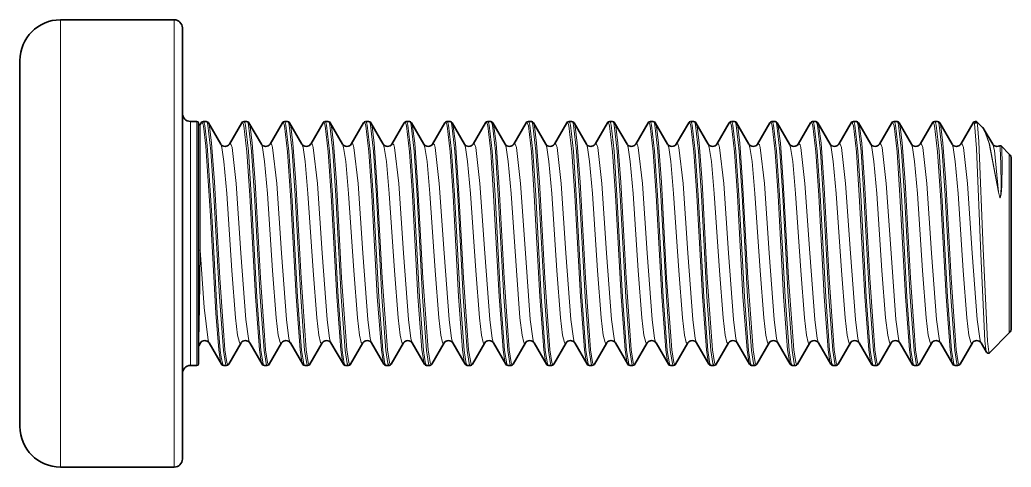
# Model space of a CAD drawing. Extents: x 155 to 1176, y 87 to 946.
# Drawn here: x 909.05 to 921.25, y 370.95 to 376.45 of the extents above; entities that cross this region are included whole.
import ezdxf

# ---------------------------------------------------------------- set-up
doc = ezdxf.new("R2010")
doc.units = 0

msp = doc.modelspace()

# ---------------------------------------------------------------- linework, layer by layer
at = {"color": 7, "lineweight": 13, "ltscale": 0.129083}
for p, q in [((909.551, 376.454), (909.551, 371.29)), ((910.951, 376.454), (910.951, 371.29))]:
    msp.add_line(p, q, dxfattribs=at)
at = {"color": 7, "lineweight": 35, "ltscale": 0.034999}
for p, q in [((910.951, 376.454), (909.551, 376.454)), ((910.951, 370.954), (909.551, 370.954))]:
    msp.add_line(p, q, dxfattribs=at)
at = {"color": 7, "lineweight": 35, "ltscale": 0.12439}
msp.add_line((911.051, 376.354), (911.051, 371.378), dxfattribs=at)
at = {"color": 7, "lineweight": 35, "ltscale": 0.105614}
msp.add_line((909.051, 375.954), (909.051, 371.729), dxfattribs=at)
at = {"color": 7, "lineweight": 13, "ltscale": 0.070409}
for p, q in [((911.151, 375.204), (911.151, 372.387)), ((911.231, 375.204), (911.231, 372.387))]:
    msp.add_line(p, q, dxfattribs=at)
at = {"color": 7, "lineweight": 35, "ltscale": 0.002}
for p, q in [((911.231, 375.204), (911.151, 375.204)), ((911.231, 372.204), (911.151, 372.204))]:
    msp.add_line(p, q, dxfattribs=at)
at = {"color": 7, "lineweight": 35, "ltscale": 0.069471}
msp.add_line((911.251, 375.184), (911.251, 372.405), dxfattribs=at)
at = {"color": 7, "lineweight": 35, "ltscale": 0.000633093}
msp.add_line((911.282, 375.187), (911.269, 375.166), dxfattribs=at)
at = {"color": 7, "lineweight": 13, "ltscale": 0.000161743}
msp.add_line((911.269, 375.166), (911.269, 375.159), dxfattribs=at)
at = {"color": 7, "lineweight": 13, "ltscale": 0.03847}
msp.add_line((911.269, 375.159), (911.269, 373.62), dxfattribs=at)
at = {"color": 7, "lineweight": 35, "ltscale": 0.000987244}
for p, q in [((911.346, 375.204), (911.307, 375.204)), ((911.846, 375.204), (911.807, 375.204)), ((912.346, 375.204), (912.307, 375.204)), ((912.846, 375.204), (912.807, 375.204)), ((913.346, 375.204), (913.307, 375.204)), ((913.846, 375.204), (913.807, 375.204)), ((914.346, 375.204), (914.307, 375.204)), ((914.846, 375.204), (914.807, 375.204)), ((915.346, 375.204), (915.307, 375.204)), ((915.846, 375.204), (915.807, 375.204)), ((916.346, 375.204), (916.307, 375.204)), ((916.846, 375.204), (916.807, 375.204)), ((917.346, 375.204), (917.307, 375.204)), ((917.846, 375.204), (917.807, 375.204)), ((918.346, 375.204), (918.307, 375.204)), ((918.846, 375.204), (918.807, 375.204)), ((919.346, 375.204), (919.307, 375.204)), ((919.846, 375.204), (919.807, 375.204)), ((920.346, 375.204), (920.307, 375.204)), ((911.596, 372.204), (911.557, 372.204)), ((912.096, 372.204), (912.057, 372.204)), ((912.596, 372.204), (912.557, 372.204)), ((913.096, 372.204), (913.057, 372.204)), ((913.596, 372.204), (913.557, 372.204)), ((914.096, 372.204), (914.057, 372.204)), ((914.596, 372.204), (914.557, 372.204)), ((915.096, 372.204), (915.057, 372.204)), ((915.596, 372.204), (915.557, 372.204)), ((916.096, 372.204), (916.057, 372.204)), ((916.596, 372.204), (916.557, 372.204)), ((917.096, 372.204), (917.057, 372.204)), ((917.596, 372.204), (917.557, 372.204)), ((918.096, 372.204), (918.057, 372.204)), ((918.596, 372.204), (918.557, 372.204)), ((919.096, 372.204), (919.057, 372.204)), ((919.596, 372.204), (919.557, 372.204)), ((920.096, 372.204), (920.057, 372.204)), ((920.596, 372.204), (920.557, 372.204))]:
    msp.add_line(p, q, dxfattribs=at)
at = {"color": 7, "lineweight": 35, "ltscale": 0.007572}
for p, q in [((911.371, 375.187), (911.523, 374.926)), ((911.871, 375.187), (912.023, 374.926)), ((912.371, 375.187), (912.523, 374.926)), ((912.871, 375.187), (913.023, 374.926)), ((913.371, 375.187), (913.523, 374.926)), ((913.871, 375.187), (914.023, 374.926)), ((914.371, 375.187), (914.523, 374.926)), ((914.871, 375.187), (915.023, 374.926)), ((915.371, 375.187), (915.523, 374.926)), ((915.871, 375.187), (916.023, 374.926)), ((916.371, 375.187), (916.523, 374.926)), ((916.871, 375.187), (917.023, 374.926)), ((917.371, 375.187), (917.523, 374.926)), ((917.871, 375.187), (918.023, 374.926)), ((918.371, 375.187), (918.523, 374.926)), ((918.871, 375.187), (919.023, 374.926)), ((919.371, 375.187), (919.523, 374.926)), ((919.871, 375.187), (920.023, 374.926)), ((920.371, 375.187), (920.523, 374.926)), ((911.621, 372.22), (911.773, 372.482)), ((912.121, 372.22), (912.273, 372.482)), ((912.621, 372.22), (912.773, 372.482)), ((913.121, 372.22), (913.273, 372.482)), ((913.621, 372.22), (913.773, 372.482)), ((914.121, 372.22), (914.273, 372.482)), ((914.621, 372.22), (914.773, 372.482)), ((915.121, 372.22), (915.273, 372.482)), ((915.621, 372.22), (915.773, 372.482)), ((916.121, 372.22), (916.273, 372.482)), ((916.621, 372.22), (916.773, 372.482)), ((917.121, 372.22), (917.273, 372.482)), ((917.621, 372.22), (917.773, 372.482)), ((918.121, 372.22), (918.273, 372.482)), ((918.621, 372.22), (918.773, 372.482)), ((919.121, 372.22), (919.273, 372.482)), ((919.621, 372.22), (919.773, 372.482)), ((920.121, 372.22), (920.273, 372.482)), ((920.621, 372.22), (920.773, 372.482))]:
    msp.add_line(p, q, dxfattribs=at)
at = {"color": 7, "lineweight": 35, "ltscale": 0.007571}
for p, q in [((911.782, 375.187), (911.63, 374.926)), ((912.282, 375.187), (912.13, 374.926)), ((912.782, 375.187), (912.63, 374.926)), ((913.282, 375.187), (913.13, 374.926)), ((913.782, 375.187), (913.63, 374.926)), ((914.282, 375.187), (914.13, 374.926)), ((914.782, 375.187), (914.63, 374.926)), ((915.282, 375.187), (915.13, 374.926)), ((915.782, 375.187), (915.63, 374.926)), ((916.282, 375.187), (916.13, 374.926)), ((916.782, 375.187), (916.63, 374.926)), ((917.282, 375.187), (917.13, 374.926)), ((917.782, 375.187), (917.63, 374.926)), ((918.282, 375.187), (918.13, 374.926)), ((918.782, 375.187), (918.63, 374.926)), ((919.282, 375.187), (919.13, 374.926)), ((919.782, 375.187), (919.63, 374.926)), ((920.282, 375.187), (920.13, 374.926)), ((920.782, 375.187), (920.63, 374.926)), ((911.532, 372.22), (911.38, 372.482))]:
    msp.add_line(p, q, dxfattribs=at)
at = {"color": 7, "lineweight": 35, "ltscale": 0.000491333}
msp.add_line((920.826, 375.204), (920.807, 375.204), dxfattribs=at)
at = {"color": 7, "lineweight": 35, "ltscale": 0.002551}
msp.add_line((920.899, 375.132), (920.826, 375.204), dxfattribs=at)
at = {"color": 7, "lineweight": 35, "ltscale": 0.005112}
msp.add_line((920.92, 375.102), (921.023, 374.925), dxfattribs=at)
at = {"color": 7, "lineweight": 13, "ltscale": 3.20525e-05}
msp.add_line((921.106, 374.904), (921.107, 374.904), dxfattribs=at)
at = {"color": 7, "lineweight": 35, "ltscale": 0.003435}
msp.add_line((921.227, 374.803), (921.13, 374.9), dxfattribs=at)
at = {"color": 7, "lineweight": 13, "ltscale": 0.051595}
msp.add_line((921.227, 374.803), (921.227, 372.739), dxfattribs=at)
at = {"color": 7, "lineweight": 35, "ltscale": 0.04894}
msp.add_line((921.251, 374.746), (921.251, 372.789), dxfattribs=at)
at = {"color": 7, "lineweight": 13, "ltscale": 8.44764e-05}
msp.add_line((921.096, 374.335), (921.093, 374.336), dxfattribs=at)
at = {"color": 7, "lineweight": 13, "ltscale": 0.018132}
msp.add_line((911.269, 373.62), (911.261, 372.895), dxfattribs=at)
at = {"color": 7, "lineweight": 13, "ltscale": 0.003364}
msp.add_line((921.227, 372.739), (921.227, 372.605), dxfattribs=at)
at = {"color": 7, "lineweight": 35, "ltscale": 0.003191}
msp.add_line((921.251, 372.789), (921.251, 372.661), dxfattribs=at)
at = {"color": 7, "lineweight": 35, "ltscale": 0.008617}
msp.add_line((921.227, 372.605), (920.984, 372.361), dxfattribs=at)
at = {"color": 7, "lineweight": 13, "ltscale": 0.000125867}
msp.add_line((911.252, 372.488), (911.251, 372.483), dxfattribs=at)
at = {"color": 7, "lineweight": 13, "ltscale": 0.000856781}
msp.add_line((911.252, 372.488), (911.252, 372.454), dxfattribs=at)
at = {"color": 7, "lineweight": 35, "ltscale": 0.001033}
msp.add_line((911.252, 372.446), (911.273, 372.482), dxfattribs=at)
at = {"color": 7, "lineweight": 35, "ltscale": 0.00757}
for p, q in [((912.032, 372.22), (911.88, 372.482)), ((912.532, 372.22), (912.38, 372.482)), ((913.032, 372.22), (912.88, 372.482)), ((913.532, 372.22), (913.38, 372.482)), ((914.032, 372.22), (913.88, 372.482)), ((914.532, 372.22), (914.38, 372.482)), ((915.032, 372.22), (914.88, 372.482)), ((915.532, 372.22), (915.38, 372.482)), ((916.032, 372.22), (915.88, 372.482)), ((916.532, 372.22), (916.38, 372.482)), ((917.032, 372.22), (916.88, 372.482)), ((917.532, 372.22), (917.38, 372.482)), ((918.032, 372.22), (917.88, 372.482)), ((918.532, 372.22), (918.38, 372.482)), ((919.032, 372.22), (918.88, 372.482)), ((919.532, 372.22), (919.38, 372.482)), ((920.032, 372.22), (919.88, 372.482)), ((920.532, 372.22), (920.38, 372.482))]:
    msp.add_line(p, q, dxfattribs=at)
at = {"color": 7, "lineweight": 35, "ltscale": 0.003329}
msp.add_line((920.947, 372.367), (920.88, 372.482), dxfattribs=at)
at = {"color": 7, "lineweight": 13, "ltscale": 0.004591}
for p, q in [((911.151, 372.387), (911.151, 372.204)), ((911.231, 372.387), (911.231, 372.204))]:
    msp.add_line(p, q, dxfattribs=at)
at = {"color": 7, "lineweight": 35, "ltscale": 0.000130284}
msp.add_line((911.252, 372.446), (911.251, 372.441), dxfattribs=at)
at = {"color": 7, "lineweight": 35, "ltscale": 0.004529}
msp.add_line((911.251, 372.405), (911.251, 372.224), dxfattribs=at)
at = {"color": 7, "lineweight": 13, "ltscale": 0.000187683}
msp.add_line((911.252, 372.446), (911.252, 372.454), dxfattribs=at)
at = {"color": 7, "lineweight": 35, "ltscale": 0.006886}
msp.add_line((909.051, 371.729), (909.051, 371.454), dxfattribs=at)
at = {"color": 7, "lineweight": 35, "ltscale": 0.00811}
msp.add_line((911.051, 371.378), (911.051, 371.054), dxfattribs=at)
at = {"color": 7, "lineweight": 13, "ltscale": 0.008417}
for p, q in [((909.551, 371.29), (909.551, 370.954)), ((910.951, 371.29), (910.951, 370.954))]:
    msp.add_line(p, q, dxfattribs=at)
at = {"color": 7, "lineweight": 13}
for points in [[(911.5, 372.396), (911.463, 372.849), (911.396, 374.046), (911.34, 374.899), (911.31, 375.146), (911.301, 375.179), (911.296, 375.188), (911.293, 375.192), (911.292, 375.193), (911.289, 375.194)], [(911.517, 372.387), (911.48, 372.844), (911.413, 374.049), (911.358, 374.907), (911.327, 375.156), (911.318, 375.189), (911.313, 375.199), (911.31, 375.202), (911.309, 375.203), (911.307, 375.204)], [(911.346, 375.204), (911.348, 375.203), (911.35, 375.202), (911.353, 375.199), (911.357, 375.19), (911.366, 375.159), (911.403, 374.839), (911.439, 374.296), (911.507, 373.048), (911.556, 372.387)], [(911.371, 375.187), (911.375, 375.177), (911.385, 375.142), (911.411, 374.936), (911.446, 374.459), (911.511, 373.281), (911.574, 372.397)], [(911.789, 375.194), (911.792, 375.193), (911.793, 375.192), (911.796, 375.189), (911.8, 375.18), (911.809, 375.149), (911.846, 374.832), (911.882, 374.292), (911.95, 373.052), (912, 372.396)], [(911.807, 375.204), (911.809, 375.203), (911.81, 375.202), (911.813, 375.199), (911.818, 375.19), (911.826, 375.159), (911.863, 374.84), (911.899, 374.297), (911.968, 373.048), (912.017, 372.387)], [(911.846, 375.204), (911.848, 375.203), (911.85, 375.202), (911.853, 375.199), (911.857, 375.19), (911.866, 375.159), (911.903, 374.839), (911.939, 374.296), (912.007, 373.048), (912.056, 372.387)], [(911.871, 375.187), (911.875, 375.177), (911.885, 375.142), (911.911, 374.936), (911.946, 374.459), (912.011, 373.281), (912.074, 372.397)], [(912.289, 375.194), (912.292, 375.193), (912.293, 375.192), (912.296, 375.189), (912.3, 375.18), (912.309, 375.149), (912.346, 374.832), (912.382, 374.292), (912.45, 373.052), (912.5, 372.396)], [(912.307, 375.204), (912.309, 375.203), (912.31, 375.202), (912.313, 375.199), (912.318, 375.19), (912.326, 375.159), (912.363, 374.84), (912.399, 374.297), (912.468, 373.048), (912.517, 372.387)], [(912.346, 375.204), (912.348, 375.203), (912.35, 375.202), (912.353, 375.199), (912.357, 375.19), (912.366, 375.159), (912.403, 374.839), (912.439, 374.296), (912.507, 373.048), (912.556, 372.387)], [(912.371, 375.187), (912.375, 375.177), (912.385, 375.142), (912.411, 374.936), (912.446, 374.459), (912.511, 373.281), (912.574, 372.397)], [(912.789, 375.194), (912.792, 375.193), (912.793, 375.192), (912.796, 375.189), (912.8, 375.18), (912.809, 375.149), (912.846, 374.832), (912.882, 374.292), (912.95, 373.052), (913, 372.396)], [(912.807, 375.204), (912.809, 375.203), (912.81, 375.202), (912.813, 375.199), (912.818, 375.19), (912.826, 375.159), (912.863, 374.84), (912.899, 374.297), (912.968, 373.048), (913.017, 372.387)], [(912.846, 375.204), (912.848, 375.203), (912.85, 375.202), (912.853, 375.199), (912.857, 375.19), (912.866, 375.159), (912.903, 374.839), (912.939, 374.296), (913.007, 373.048), (913.056, 372.387)], [(912.871, 375.187), (912.875, 375.177), (912.885, 375.142), (912.911, 374.936), (912.946, 374.459), (913.011, 373.281), (913.074, 372.397)], [(913.289, 375.194), (913.292, 375.193), (913.293, 375.192), (913.296, 375.189), (913.3, 375.18), (913.309, 375.149), (913.346, 374.832), (913.382, 374.292), (913.45, 373.052), (913.5, 372.396)], [(913.307, 375.204), (913.309, 375.203), (913.31, 375.202), (913.313, 375.199), (913.318, 375.19), (913.326, 375.159), (913.363, 374.84), (913.399, 374.297), (913.468, 373.048), (913.517, 372.387)], [(913.346, 375.204), (913.348, 375.203), (913.35, 375.202), (913.353, 375.199), (913.357, 375.19), (913.366, 375.159), (913.403, 374.839), (913.439, 374.296), (913.507, 373.048), (913.556, 372.387)], [(913.371, 375.187), (913.375, 375.177), (913.385, 375.142), (913.411, 374.936), (913.446, 374.459), (913.511, 373.281), (913.574, 372.397)], [(913.789, 375.194), (913.792, 375.193), (913.793, 375.192), (913.796, 375.189), (913.8, 375.18), (913.809, 375.149), (913.846, 374.832), (913.882, 374.292), (913.95, 373.052), (914, 372.396)], [(913.807, 375.204), (913.809, 375.203), (913.81, 375.202), (913.813, 375.199), (913.818, 375.19), (913.826, 375.159), (913.863, 374.84), (913.899, 374.297), (913.968, 373.048), (914.017, 372.387)], [(913.846, 375.204), (913.848, 375.203), (913.85, 375.202), (913.853, 375.199), (913.857, 375.19), (913.866, 375.159), (913.903, 374.839), (913.939, 374.296), (914.007, 373.048), (914.056, 372.387)], [(913.871, 375.187), (913.875, 375.177), (913.885, 375.142), (913.911, 374.936), (913.946, 374.459), (914.011, 373.281), (914.074, 372.397)], [(914.289, 375.194), (914.292, 375.193), (914.293, 375.192), (914.296, 375.189), (914.3, 375.18), (914.309, 375.149), (914.346, 374.832), (914.382, 374.292), (914.45, 373.052), (914.5, 372.396)], [(914.307, 375.204), (914.309, 375.203), (914.31, 375.202), (914.313, 375.199), (914.318, 375.19), (914.326, 375.159), (914.363, 374.84), (914.399, 374.297), (914.468, 373.048), (914.517, 372.387)], [(914.346, 375.204), (914.348, 375.203), (914.35, 375.202), (914.353, 375.199), (914.357, 375.19), (914.366, 375.159), (914.403, 374.839), (914.439, 374.296), (914.507, 373.048), (914.556, 372.387)], [(914.371, 375.187), (914.375, 375.177), (914.385, 375.142), (914.411, 374.936), (914.446, 374.459), (914.511, 373.281), (914.574, 372.397)], [(914.789, 375.194), (914.792, 375.193), (914.793, 375.192), (914.796, 375.189), (914.8, 375.18), (914.809, 375.149), (914.846, 374.832), (914.882, 374.292), (914.95, 373.052), (915, 372.396)], [(914.807, 375.204), (914.809, 375.203), (914.81, 375.202), (914.813, 375.199), (914.818, 375.19), (914.826, 375.159), (914.863, 374.84), (914.899, 374.297), (914.968, 373.048), (915.017, 372.387)], [(914.846, 375.204), (914.848, 375.203), (914.85, 375.202), (914.853, 375.199), (914.857, 375.19), (914.866, 375.159), (914.903, 374.839), (914.939, 374.296), (915.007, 373.048), (915.056, 372.387)], [(914.871, 375.187), (914.875, 375.177), (914.885, 375.142), (914.911, 374.936), (914.946, 374.459), (915.011, 373.281), (915.074, 372.397)], [(915.289, 375.194), (915.292, 375.193), (915.293, 375.192), (915.296, 375.189), (915.3, 375.18), (915.309, 375.149), (915.346, 374.832), (915.382, 374.292), (915.45, 373.052), (915.5, 372.396)], [(915.307, 375.204), (915.309, 375.203), (915.31, 375.202), (915.313, 375.199), (915.318, 375.19), (915.326, 375.159), (915.363, 374.84), (915.399, 374.297), (915.468, 373.048), (915.517, 372.387)], [(915.346, 375.204), (915.348, 375.203), (915.35, 375.202), (915.353, 375.199), (915.357, 375.19), (915.366, 375.159), (915.403, 374.839), (915.439, 374.296), (915.507, 373.048), (915.556, 372.387)], [(915.371, 375.187), (915.375, 375.177), (915.385, 375.142), (915.411, 374.936), (915.446, 374.459), (915.511, 373.281), (915.574, 372.397)], [(915.789, 375.194), (915.792, 375.193), (915.793, 375.192), (915.796, 375.189), (915.8, 375.18), (915.809, 375.149), (915.846, 374.832), (915.882, 374.292), (915.95, 373.052), (916, 372.396)], [(915.807, 375.204), (915.809, 375.203), (915.81, 375.202), (915.813, 375.199), (915.818, 375.19), (915.826, 375.159), (915.863, 374.84), (915.899, 374.297), (915.968, 373.048), (916.017, 372.387)], [(915.846, 375.204), (915.848, 375.203), (915.85, 375.202), (915.853, 375.199), (915.857, 375.19), (915.866, 375.159), (915.903, 374.839), (915.939, 374.296), (916.007, 373.048), (916.056, 372.387)], [(915.871, 375.187), (915.875, 375.177), (915.885, 375.142), (915.911, 374.936), (915.946, 374.459), (916.011, 373.281), (916.074, 372.397)], [(916.289, 375.194), (916.292, 375.193), (916.293, 375.192), (916.296, 375.189), (916.3, 375.18), (916.309, 375.149), (916.346, 374.832), (916.382, 374.292), (916.45, 373.052), (916.5, 372.396)], [(916.307, 375.204), (916.309, 375.203), (916.31, 375.202), (916.313, 375.199), (916.318, 375.19), (916.326, 375.159), (916.363, 374.84), (916.399, 374.297), (916.468, 373.048), (916.517, 372.387)], [(916.346, 375.204), (916.348, 375.203), (916.35, 375.202), (916.353, 375.199), (916.357, 375.19), (916.366, 375.159), (916.403, 374.839), (916.439, 374.296), (916.507, 373.048), (916.556, 372.387)], [(916.371, 375.187), (916.375, 375.177), (916.385, 375.142), (916.411, 374.936), (916.446, 374.459), (916.511, 373.281), (916.574, 372.397)], [(916.789, 375.194), (916.792, 375.193), (916.793, 375.192), (916.796, 375.189), (916.8, 375.18), (916.809, 375.149), (916.846, 374.832), (916.882, 374.292), (916.95, 373.052), (917, 372.396)], [(916.807, 375.204), (916.809, 375.203), (916.81, 375.202), (916.813, 375.199), (916.818, 375.19), (916.826, 375.159), (916.863, 374.84), (916.899, 374.297), (916.968, 373.048), (917.017, 372.387)], [(916.846, 375.204), (916.848, 375.203), (916.85, 375.202), (916.853, 375.199), (916.857, 375.19), (916.866, 375.159), (916.903, 374.839), (916.939, 374.296), (917.007, 373.048), (917.056, 372.387)], [(916.871, 375.187), (916.875, 375.177), (916.885, 375.142), (916.911, 374.936), (916.946, 374.459), (917.011, 373.281), (917.074, 372.397)], [(917.289, 375.194), (917.292, 375.193), (917.293, 375.192), (917.296, 375.189), (917.3, 375.18), (917.309, 375.149), (917.346, 374.832), (917.382, 374.292), (917.45, 373.052), (917.5, 372.396)], [(917.307, 375.204), (917.309, 375.203), (917.31, 375.202), (917.313, 375.199), (917.318, 375.19), (917.326, 375.159), (917.363, 374.84), (917.399, 374.297), (917.468, 373.048), (917.517, 372.387)], [(917.346, 375.204), (917.348, 375.203), (917.35, 375.202), (917.353, 375.199), (917.357, 375.19), (917.366, 375.159), (917.403, 374.839), (917.439, 374.296), (917.507, 373.048), (917.556, 372.387)], [(917.371, 375.187), (917.375, 375.177), (917.385, 375.142), (917.411, 374.936), (917.446, 374.459), (917.511, 373.281), (917.574, 372.397)], [(917.789, 375.194), (917.792, 375.193), (917.793, 375.192), (917.796, 375.189), (917.8, 375.18), (917.809, 375.149), (917.846, 374.832), (917.882, 374.292), (917.95, 373.052), (918, 372.396)], [(917.807, 375.204), (917.809, 375.203), (917.81, 375.202), (917.813, 375.199), (917.818, 375.19), (917.826, 375.159), (917.863, 374.84), (917.899, 374.297), (917.968, 373.048), (918.017, 372.387)], [(917.846, 375.204), (917.848, 375.203), (917.85, 375.202), (917.853, 375.199), (917.857, 375.19), (917.866, 375.159), (917.903, 374.839), (917.939, 374.296), (918.007, 373.048), (918.056, 372.387)], [(917.871, 375.187), (917.875, 375.177), (917.885, 375.142), (917.911, 374.936), (917.946, 374.459), (918.011, 373.281), (918.074, 372.397)], [(918.289, 375.194), (918.292, 375.193), (918.293, 375.192), (918.296, 375.189), (918.3, 375.18), (918.309, 375.149), (918.346, 374.832), (918.382, 374.292), (918.45, 373.052), (918.5, 372.396)], [(918.307, 375.204), (918.309, 375.203), (918.31, 375.202), (918.313, 375.199), (918.318, 375.19), (918.326, 375.159), (918.363, 374.84), (918.399, 374.297), (918.468, 373.048), (918.517, 372.387)], [(918.346, 375.204), (918.348, 375.203), (918.35, 375.202), (918.353, 375.199), (918.357, 375.19), (918.366, 375.159), (918.403, 374.839), (918.439, 374.296), (918.507, 373.048), (918.556, 372.387)], [(918.371, 375.187), (918.375, 375.177), (918.385, 375.142), (918.411, 374.936), (918.446, 374.459), (918.511, 373.281), (918.574, 372.397)], [(918.789, 375.194), (918.792, 375.193), (918.793, 375.192), (918.796, 375.189), (918.8, 375.18), (918.809, 375.149), (918.846, 374.832), (918.882, 374.292), (918.95, 373.052), (919, 372.396)], [(918.807, 375.204), (918.809, 375.203), (918.81, 375.202), (918.813, 375.199), (918.818, 375.19), (918.826, 375.159), (918.863, 374.84), (918.899, 374.297), (918.968, 373.048), (919.017, 372.387)], [(918.846, 375.204), (918.848, 375.203), (918.85, 375.202), (918.853, 375.199), (918.857, 375.19), (918.866, 375.159), (918.903, 374.839), (918.939, 374.296), (919.007, 373.048), (919.056, 372.387)], [(918.871, 375.187), (918.875, 375.177), (918.885, 375.142), (918.911, 374.936), (918.946, 374.459), (919.011, 373.281), (919.074, 372.397)], [(919.289, 375.194), (919.292, 375.193), (919.293, 375.192), (919.296, 375.189), (919.3, 375.18), (919.309, 375.149), (919.346, 374.832), (919.382, 374.292), (919.45, 373.052), (919.5, 372.396)], [(919.307, 375.204), (919.309, 375.203), (919.31, 375.202), (919.313, 375.199), (919.318, 375.19), (919.326, 375.159), (919.363, 374.84), (919.399, 374.297), (919.468, 373.048), (919.517, 372.387)], [(919.346, 375.204), (919.348, 375.203), (919.35, 375.202), (919.353, 375.199), (919.357, 375.19), (919.366, 375.159), (919.403, 374.839), (919.439, 374.296), (919.507, 373.048), (919.556, 372.387)], [(919.371, 375.187), (919.375, 375.177), (919.385, 375.142), (919.411, 374.936), (919.446, 374.459), (919.511, 373.281), (919.574, 372.397)], [(919.789, 375.194), (919.792, 375.193), (919.793, 375.192), (919.796, 375.189), (919.8, 375.18), (919.809, 375.149), (919.846, 374.832), (919.882, 374.292), (919.95, 373.052), (920, 372.396)], [(919.807, 375.204), (919.809, 375.203), (919.81, 375.202), (919.813, 375.199), (919.818, 375.19), (919.826, 375.159), (919.863, 374.84), (919.899, 374.297), (919.968, 373.048), (920.017, 372.387)], [(919.846, 375.204), (919.848, 375.203), (919.85, 375.202), (919.853, 375.199), (919.857, 375.19), (919.866, 375.159), (919.903, 374.839), (919.939, 374.296), (920.007, 373.048), (920.056, 372.387)], [(919.871, 375.187), (919.875, 375.177), (919.885, 375.142), (919.911, 374.936), (919.946, 374.459), (920.011, 373.281), (920.074, 372.397)], [(920.289, 375.194), (920.292, 375.193), (920.293, 375.192), (920.296, 375.189), (920.3, 375.18), (920.309, 375.149), (920.346, 374.832), (920.382, 374.292), (920.45, 373.052), (920.5, 372.396)], [(920.307, 375.204), (920.309, 375.203), (920.31, 375.202), (920.313, 375.199), (920.318, 375.19), (920.326, 375.159), (920.363, 374.84), (920.399, 374.297), (920.468, 373.048), (920.517, 372.387)], [(920.346, 375.204), (920.348, 375.203), (920.35, 375.202), (920.353, 375.199), (920.357, 375.19), (920.366, 375.159), (920.403, 374.839), (920.439, 374.296), (920.507, 373.048), (920.556, 372.387)], [(920.371, 375.187), (920.375, 375.177), (920.385, 375.142), (920.411, 374.936), (920.446, 374.459), (920.511, 373.281), (920.574, 372.397)], [(920.927, 372.506), (920.877, 373.575), (920.826, 374.871), (920.801, 375.178)], [(920.958, 372.503), (920.907, 373.64), (920.853, 374.959), (920.836, 375.163), (920.829, 375.195), (920.826, 375.203)], [(921.093, 374.336), (920.978, 374.932), (920.917, 375.107), (920.899, 375.132)], [(921.096, 374.335), (920.982, 374.928), (920.92, 375.102)], [(911.764, 372.474), (911.76, 372.476), (911.758, 372.478), (911.753, 372.487), (911.731, 372.578), (911.706, 372.789), (911.661, 373.372), (911.597, 374.317), (911.562, 374.713), (911.536, 374.884), (911.523, 374.926)], [(911.88, 372.482), (911.874, 372.495), (911.863, 372.537), (911.833, 372.769), (911.772, 373.584), (911.713, 374.441), (911.662, 374.883), (911.652, 374.917), (911.647, 374.927), (911.643, 374.931), (911.641, 374.933), (911.639, 374.933)], [(912.264, 372.474), (912.26, 372.476), (912.258, 372.478), (912.253, 372.487), (912.231, 372.578), (912.206, 372.789), (912.161, 373.372), (912.097, 374.317), (912.062, 374.713), (912.036, 374.884), (912.023, 374.926)], [(912.38, 372.482), (912.374, 372.495), (912.363, 372.537), (912.333, 372.769), (912.272, 373.584), (912.213, 374.441), (912.162, 374.883), (912.152, 374.917), (912.147, 374.927), (912.143, 374.931), (912.141, 374.933), (912.139, 374.933)], [(912.764, 372.474), (912.76, 372.476), (912.758, 372.478), (912.753, 372.487), (912.731, 372.578), (912.706, 372.789), (912.661, 373.372), (912.597, 374.317), (912.562, 374.713), (912.536, 374.884), (912.523, 374.926)], [(912.88, 372.482), (912.874, 372.495), (912.863, 372.537), (912.833, 372.769), (912.772, 373.584), (912.713, 374.441), (912.662, 374.883), (912.652, 374.917), (912.647, 374.927), (912.643, 374.931), (912.641, 374.933), (912.639, 374.933)], [(913.264, 372.474), (913.26, 372.476), (913.258, 372.478), (913.253, 372.487), (913.231, 372.578), (913.206, 372.789), (913.161, 373.372), (913.097, 374.317), (913.062, 374.713), (913.036, 374.884), (913.023, 374.926)], [(913.38, 372.482), (913.374, 372.495), (913.363, 372.537), (913.333, 372.769), (913.272, 373.584), (913.213, 374.441), (913.162, 374.883), (913.152, 374.917), (913.147, 374.927), (913.143, 374.931), (913.141, 374.933), (913.139, 374.933)], [(913.764, 372.474), (913.76, 372.476), (913.758, 372.478), (913.753, 372.487), (913.731, 372.578), (913.706, 372.789), (913.661, 373.372), (913.597, 374.317), (913.562, 374.713), (913.536, 374.884), (913.523, 374.926)], [(913.88, 372.482), (913.874, 372.495), (913.863, 372.537), (913.833, 372.769), (913.772, 373.584), (913.713, 374.441), (913.662, 374.883), (913.652, 374.917), (913.647, 374.927), (913.643, 374.931), (913.641, 374.933), (913.639, 374.933)], [(914.264, 372.474), (914.26, 372.476), (914.258, 372.478), (914.253, 372.487), (914.231, 372.578), (914.206, 372.789), (914.161, 373.372), (914.097, 374.317), (914.062, 374.713), (914.036, 374.884), (914.023, 374.926)], [(914.38, 372.482), (914.374, 372.495), (914.363, 372.537), (914.333, 372.769), (914.272, 373.584), (914.213, 374.441), (914.162, 374.883), (914.152, 374.917), (914.147, 374.927), (914.143, 374.931), (914.141, 374.933), (914.139, 374.933)], [(914.764, 372.474), (914.76, 372.476), (914.758, 372.478), (914.753, 372.487), (914.731, 372.578), (914.706, 372.789), (914.661, 373.372), (914.597, 374.317), (914.562, 374.713), (914.536, 374.884), (914.523, 374.926)], [(914.88, 372.482), (914.874, 372.495), (914.863, 372.537), (914.833, 372.769), (914.772, 373.584), (914.713, 374.441), (914.662, 374.883), (914.652, 374.917), (914.647, 374.927), (914.643, 374.931), (914.641, 374.933), (914.639, 374.933)], [(915.264, 372.474), (915.26, 372.476), (915.258, 372.478), (915.253, 372.487), (915.231, 372.578), (915.206, 372.789), (915.161, 373.372), (915.097, 374.317), (915.062, 374.713), (915.036, 374.884), (915.023, 374.926)], [(915.38, 372.482), (915.374, 372.495), (915.363, 372.537), (915.333, 372.769), (915.272, 373.584), (915.213, 374.441), (915.162, 374.883), (915.152, 374.917), (915.147, 374.927), (915.143, 374.931), (915.141, 374.933), (915.139, 374.933)], [(915.764, 372.474), (915.76, 372.476), (915.758, 372.478), (915.753, 372.487), (915.731, 372.578), (915.706, 372.789), (915.661, 373.372), (915.597, 374.317), (915.562, 374.713), (915.536, 374.884), (915.523, 374.926)], [(915.88, 372.482), (915.874, 372.495), (915.863, 372.537), (915.833, 372.769), (915.772, 373.584), (915.713, 374.441), (915.662, 374.883), (915.652, 374.917), (915.647, 374.927), (915.643, 374.931), (915.641, 374.933), (915.639, 374.933)], [(916.264, 372.474), (916.26, 372.476), (916.258, 372.478), (916.253, 372.487), (916.231, 372.578), (916.206, 372.789), (916.161, 373.372), (916.097, 374.317), (916.062, 374.713), (916.036, 374.884), (916.023, 374.926)], [(916.38, 372.482), (916.374, 372.495), (916.363, 372.537), (916.333, 372.769), (916.272, 373.584), (916.213, 374.441), (916.162, 374.883), (916.152, 374.917), (916.147, 374.927), (916.143, 374.931), (916.141, 374.933), (916.139, 374.933)], [(916.764, 372.474), (916.76, 372.476), (916.758, 372.478), (916.753, 372.487), (916.731, 372.578), (916.706, 372.789), (916.661, 373.372), (916.597, 374.317), (916.562, 374.713), (916.536, 374.884), (916.523, 374.926)], [(916.88, 372.482), (916.874, 372.495), (916.863, 372.537), (916.833, 372.769), (916.772, 373.584), (916.713, 374.441), (916.662, 374.883), (916.652, 374.917), (916.647, 374.927), (916.643, 374.931), (916.641, 374.933), (916.639, 374.933)], [(917.264, 372.474), (917.26, 372.476), (917.258, 372.478), (917.253, 372.487), (917.231, 372.578), (917.206, 372.789), (917.161, 373.372), (917.097, 374.317), (917.062, 374.713), (917.036, 374.884), (917.023, 374.926)], [(917.38, 372.482), (917.374, 372.495), (917.363, 372.537), (917.333, 372.769), (917.272, 373.584), (917.213, 374.441), (917.162, 374.883), (917.152, 374.917), (917.147, 374.927), (917.143, 374.931), (917.141, 374.933), (917.139, 374.933)], [(917.764, 372.474), (917.76, 372.476), (917.758, 372.478), (917.753, 372.487), (917.731, 372.578), (917.706, 372.789), (917.661, 373.372), (917.597, 374.317), (917.562, 374.713), (917.536, 374.884), (917.523, 374.926)], [(917.88, 372.482), (917.874, 372.495), (917.863, 372.537), (917.833, 372.769), (917.772, 373.584), (917.713, 374.441), (917.662, 374.883), (917.652, 374.917), (917.647, 374.927), (917.643, 374.931), (917.641, 374.933), (917.639, 374.933)], [(918.264, 372.474), (918.26, 372.476), (918.258, 372.478), (918.253, 372.487), (918.231, 372.578), (918.206, 372.789), (918.161, 373.372), (918.097, 374.317), (918.062, 374.713), (918.036, 374.884), (918.023, 374.926)], [(918.38, 372.482), (918.374, 372.495), (918.363, 372.537), (918.333, 372.769), (918.272, 373.584), (918.213, 374.441), (918.162, 374.883), (918.152, 374.917), (918.147, 374.927), (918.143, 374.931), (918.141, 374.933), (918.139, 374.933)], [(918.764, 372.474), (918.76, 372.476), (918.758, 372.478), (918.753, 372.487), (918.731, 372.578), (918.706, 372.789), (918.661, 373.372), (918.597, 374.317), (918.562, 374.713), (918.536, 374.884), (918.523, 374.926)], [(918.88, 372.482), (918.874, 372.495), (918.863, 372.537), (918.833, 372.769), (918.772, 373.584), (918.713, 374.441), (918.662, 374.883), (918.652, 374.917), (918.647, 374.927), (918.643, 374.931), (918.641, 374.933), (918.639, 374.933)], [(919.264, 372.474), (919.26, 372.476), (919.258, 372.478), (919.253, 372.487), (919.231, 372.578), (919.206, 372.789), (919.161, 373.372), (919.097, 374.317), (919.062, 374.713), (919.036, 374.884), (919.023, 374.926)], [(919.38, 372.482), (919.374, 372.495), (919.363, 372.537), (919.333, 372.769), (919.272, 373.584), (919.213, 374.441), (919.162, 374.883), (919.152, 374.917), (919.147, 374.927), (919.143, 374.931), (919.141, 374.933), (919.139, 374.933)], [(919.764, 372.474), (919.76, 372.476), (919.758, 372.478), (919.753, 372.487), (919.731, 372.578), (919.706, 372.789), (919.661, 373.372), (919.597, 374.317), (919.562, 374.713), (919.536, 374.884), (919.523, 374.926)], [(919.88, 372.482), (919.874, 372.495), (919.863, 372.537), (919.833, 372.769), (919.772, 373.584), (919.713, 374.441), (919.662, 374.883), (919.652, 374.917), (919.647, 374.927), (919.643, 374.931), (919.641, 374.933), (919.639, 374.933)], [(920.264, 372.474), (920.26, 372.476), (920.258, 372.478), (920.253, 372.487), (920.231, 372.578), (920.206, 372.789), (920.161, 373.372), (920.097, 374.317), (920.062, 374.713), (920.036, 374.884), (920.023, 374.926)], [(920.38, 372.482), (920.374, 372.495), (920.363, 372.537), (920.333, 372.769), (920.272, 373.584), (920.213, 374.441), (920.162, 374.883), (920.152, 374.917), (920.147, 374.927), (920.143, 374.931), (920.141, 374.933), (920.139, 374.933)], [(920.764, 372.474), (920.76, 372.476), (920.758, 372.478), (920.753, 372.487), (920.731, 372.578), (920.706, 372.789), (920.661, 373.372), (920.597, 374.317), (920.562, 374.713), (920.536, 374.884), (920.523, 374.926)], [(920.88, 372.482), (920.874, 372.495), (920.863, 372.537), (920.833, 372.769), (920.772, 373.584), (920.713, 374.441), (920.662, 374.883), (920.652, 374.917), (920.647, 374.927), (920.643, 374.931), (920.641, 374.933), (920.639, 374.933)], [(921.096, 374.335), (921.044, 374.846), (921.03, 374.908), (921.023, 374.925)], [(921.107, 374.904), (921.108, 374.903), (921.11, 374.9), (921.115, 374.875), (921.125, 374.683)], [(921.13, 374.9), (921.132, 374.896), (921.135, 374.873), (921.139, 374.678)], [(921.139, 374.678), (921.134, 374.414), (921.126, 374.31), (921.115, 374.267), (921.111, 374.268), (921.093, 374.336)], [(921.125, 374.683), (921.126, 374.417), (921.122, 374.312), (921.114, 374.268), (921.113, 374.267), (921.112, 374.267), (921.111, 374.268), (921.096, 374.335)], [(911.38, 372.482), (911.369, 372.514), (911.319, 372.917), (911.269, 373.62)], [(920.984, 372.361), (920.982, 372.36), (920.981, 372.36), (920.979, 372.362), (920.975, 372.371), (920.958, 372.503)], [(911.532, 372.22), (911.521, 372.253), (911.5, 372.396)], [(911.557, 372.204), (911.553, 372.205), (911.551, 372.207), (911.547, 372.215), (911.527, 372.305), (911.517, 372.387)], [(911.556, 372.387), (911.581, 372.23), (911.59, 372.209), (911.593, 372.205), (911.594, 372.204), (911.596, 372.204)], [(911.574, 372.397), (911.599, 372.24), (911.607, 372.219), (911.61, 372.215), (911.611, 372.214), (911.613, 372.214)], [(912.032, 372.22), (912.021, 372.253), (912, 372.396)], [(912.057, 372.204), (912.055, 372.204), (912.052, 372.206), (912.05, 372.21), (912.044, 372.223), (912.017, 372.387)], [(912.056, 372.387), (912.081, 372.23), (912.09, 372.209), (912.093, 372.205), (912.094, 372.204), (912.096, 372.204)], [(912.074, 372.397), (912.099, 372.24), (912.107, 372.219), (912.11, 372.215), (912.111, 372.214), (912.113, 372.214)], [(912.532, 372.22), (912.521, 372.253), (912.5, 372.396)], [(912.557, 372.204), (912.555, 372.204), (912.552, 372.206), (912.55, 372.21), (912.544, 372.223), (912.517, 372.387)], [(912.556, 372.387), (912.581, 372.23), (912.59, 372.209), (912.593, 372.205), (912.594, 372.204), (912.596, 372.204)], [(912.574, 372.397), (912.599, 372.24), (912.607, 372.219), (912.61, 372.215), (912.611, 372.214), (912.613, 372.214)], [(913.032, 372.22), (913.021, 372.253), (913, 372.396)], [(913.057, 372.204), (913.055, 372.204), (913.052, 372.206), (913.05, 372.21), (913.044, 372.223), (913.017, 372.387)], [(913.056, 372.387), (913.081, 372.23), (913.09, 372.209), (913.093, 372.205), (913.094, 372.204), (913.096, 372.204)], [(913.074, 372.397), (913.099, 372.24), (913.107, 372.219), (913.11, 372.215), (913.111, 372.214), (913.113, 372.214)], [(913.532, 372.22), (913.521, 372.253), (913.5, 372.396)], [(913.557, 372.204), (913.555, 372.204), (913.552, 372.206), (913.55, 372.21), (913.544, 372.223), (913.517, 372.387)], [(913.556, 372.387), (913.581, 372.23), (913.59, 372.209), (913.593, 372.205), (913.594, 372.204), (913.596, 372.204)], [(913.574, 372.397), (913.599, 372.24), (913.607, 372.219), (913.61, 372.215), (913.611, 372.214), (913.613, 372.214)], [(914.032, 372.22), (914.021, 372.253), (914, 372.396)], [(914.057, 372.204), (914.055, 372.204), (914.052, 372.206), (914.05, 372.21), (914.044, 372.223), (914.017, 372.387)], [(914.056, 372.387), (914.081, 372.23), (914.09, 372.209), (914.093, 372.205), (914.094, 372.204), (914.096, 372.204)], [(914.074, 372.397), (914.099, 372.24), (914.107, 372.219), (914.11, 372.215), (914.111, 372.214), (914.113, 372.214)], [(914.532, 372.22), (914.521, 372.253), (914.5, 372.396)], [(914.557, 372.204), (914.555, 372.204), (914.552, 372.206), (914.55, 372.21), (914.544, 372.223), (914.517, 372.387)], [(914.556, 372.387), (914.581, 372.23), (914.59, 372.209), (914.593, 372.205), (914.594, 372.204), (914.596, 372.204)], [(914.574, 372.397), (914.599, 372.24), (914.607, 372.219), (914.61, 372.215), (914.611, 372.214), (914.613, 372.214)], [(915.032, 372.22), (915.021, 372.253), (915, 372.396)], [(915.057, 372.204), (915.055, 372.204), (915.052, 372.206), (915.05, 372.21), (915.044, 372.223), (915.017, 372.387)], [(915.056, 372.387), (915.081, 372.23), (915.09, 372.209), (915.093, 372.205), (915.094, 372.204), (915.096, 372.204)], [(915.074, 372.397), (915.099, 372.24), (915.107, 372.219), (915.11, 372.215), (915.111, 372.214), (915.113, 372.214)], [(915.532, 372.22), (915.521, 372.253), (915.5, 372.396)], [(915.557, 372.204), (915.555, 372.204), (915.552, 372.206), (915.55, 372.21), (915.544, 372.223), (915.517, 372.387)], [(915.556, 372.387), (915.581, 372.23), (915.59, 372.209), (915.593, 372.205), (915.594, 372.204), (915.596, 372.204)], [(915.574, 372.397), (915.599, 372.24), (915.607, 372.219), (915.61, 372.215), (915.611, 372.214), (915.613, 372.214)], [(916.032, 372.22), (916.021, 372.253), (916, 372.396)], [(916.057, 372.204), (916.055, 372.204), (916.052, 372.206), (916.05, 372.21), (916.044, 372.223), (916.017, 372.387)], [(916.056, 372.387), (916.081, 372.23), (916.09, 372.209), (916.093, 372.205), (916.094, 372.204), (916.096, 372.204)], [(916.074, 372.397), (916.099, 372.24), (916.107, 372.219), (916.11, 372.215), (916.111, 372.214), (916.113, 372.214)], [(916.532, 372.22), (916.521, 372.253), (916.5, 372.396)], [(916.557, 372.204), (916.555, 372.204), (916.552, 372.206), (916.55, 372.21), (916.544, 372.223), (916.517, 372.387)], [(916.556, 372.387), (916.581, 372.23), (916.59, 372.209), (916.593, 372.205), (916.594, 372.204), (916.596, 372.204)], [(916.574, 372.397), (916.599, 372.24), (916.607, 372.219), (916.61, 372.215), (916.611, 372.214), (916.613, 372.214)], [(917.032, 372.22), (917.021, 372.253), (917, 372.396)], [(917.057, 372.204), (917.055, 372.204), (917.052, 372.206), (917.05, 372.21), (917.044, 372.223), (917.017, 372.387)], [(917.056, 372.387), (917.081, 372.23), (917.09, 372.209), (917.093, 372.205), (917.094, 372.204), (917.096, 372.204)], [(917.074, 372.397), (917.099, 372.24), (917.107, 372.219), (917.11, 372.215), (917.111, 372.214), (917.113, 372.214)], [(917.532, 372.22), (917.521, 372.253), (917.5, 372.396)], [(917.557, 372.204), (917.555, 372.204), (917.552, 372.206), (917.55, 372.21), (917.544, 372.223), (917.517, 372.387)], [(917.556, 372.387), (917.581, 372.23), (917.59, 372.209), (917.593, 372.205), (917.594, 372.204), (917.596, 372.204)], [(917.574, 372.397), (917.599, 372.24), (917.607, 372.219), (917.61, 372.215), (917.611, 372.214), (917.613, 372.214)], [(918.032, 372.22), (918.021, 372.253), (918, 372.396)], [(918.057, 372.204), (918.055, 372.204), (918.052, 372.206), (918.05, 372.21), (918.044, 372.223), (918.017, 372.387)], [(918.056, 372.387), (918.081, 372.23), (918.09, 372.209), (918.093, 372.205), (918.094, 372.204), (918.096, 372.204)], [(918.074, 372.397), (918.099, 372.24), (918.107, 372.219), (918.11, 372.215), (918.111, 372.214), (918.113, 372.214)], [(918.532, 372.22), (918.521, 372.253), (918.5, 372.396)], [(918.557, 372.204), (918.555, 372.204), (918.552, 372.206), (918.55, 372.21), (918.544, 372.223), (918.517, 372.387)], [(918.556, 372.387), (918.581, 372.23), (918.59, 372.209), (918.593, 372.205), (918.594, 372.204), (918.596, 372.204)], [(918.574, 372.397), (918.599, 372.24), (918.607, 372.219), (918.61, 372.215), (918.611, 372.214), (918.613, 372.214)], [(919.032, 372.22), (919.021, 372.253), (919, 372.396)], [(919.057, 372.204), (919.055, 372.204), (919.052, 372.206), (919.05, 372.21), (919.044, 372.223), (919.017, 372.387)], [(919.056, 372.387), (919.081, 372.23), (919.09, 372.209), (919.093, 372.205), (919.094, 372.204), (919.096, 372.204)], [(919.074, 372.397), (919.099, 372.24), (919.107, 372.219), (919.11, 372.215), (919.111, 372.214), (919.113, 372.214)], [(919.532, 372.22), (919.521, 372.253), (919.5, 372.396)], [(919.557, 372.204), (919.555, 372.204), (919.552, 372.206), (919.55, 372.21), (919.544, 372.223), (919.517, 372.387)], [(919.556, 372.387), (919.581, 372.23), (919.59, 372.209), (919.593, 372.205), (919.594, 372.204), (919.596, 372.204)], [(919.574, 372.397), (919.599, 372.24), (919.607, 372.219), (919.61, 372.215), (919.611, 372.214), (919.613, 372.214)], [(920.032, 372.22), (920.021, 372.253), (920, 372.396)], [(920.057, 372.204), (920.055, 372.204), (920.052, 372.206), (920.05, 372.21), (920.044, 372.223), (920.017, 372.387)], [(920.056, 372.387), (920.081, 372.23), (920.09, 372.209), (920.093, 372.205), (920.094, 372.204), (920.096, 372.204)], [(920.074, 372.397), (920.099, 372.24), (920.107, 372.219), (920.11, 372.215), (920.111, 372.214), (920.113, 372.214)], [(920.532, 372.22), (920.521, 372.253), (920.5, 372.396)], [(920.557, 372.204), (920.555, 372.204), (920.552, 372.206), (920.55, 372.21), (920.544, 372.223), (920.517, 372.387)], [(920.556, 372.387), (920.581, 372.23), (920.59, 372.209), (920.593, 372.205), (920.594, 372.204), (920.596, 372.204)], [(920.574, 372.397), (920.599, 372.24), (920.607, 372.219), (920.61, 372.215), (920.611, 372.214), (920.613, 372.214)]]:
    msp.add_lwpolyline(points, dxfattribs=at)
at = {"color": 7, "lineweight": 35}
for centre, radius, start, end in [((909.551, 375.954), 0.5, 90, 180), ((910.951, 376.354), 0.1, 0.0336, 89.9664), ((911.151, 375.304), 0.1, 180.0336, 269.9664), ((911.231, 375.184), 0.02, 0.0336, 89.9664), ((911.261, 375.171), 0.01, 180, 329.891), ((911.308, 375.175), 0.0291, 93.4121, 154.5303), ((911.344, 375.175), 0.0291, 25.4728, 86.5906), ((911.808, 375.175), 0.0291, 93.4184, 154.5658), ((911.844, 375.175), 0.0291, 25.4728, 86.5906), ((912.308, 375.175), 0.0291, 93.4184, 154.5658), ((912.344, 375.175), 0.0291, 25.4728, 86.5906), ((912.808, 375.175), 0.0291, 93.4184, 154.5658), ((912.844, 375.175), 0.0291, 25.4728, 86.5906), ((913.308, 375.175), 0.0291, 93.4184, 154.5658), ((913.344, 375.175), 0.0291, 25.4728, 86.5906), ((913.808, 375.175), 0.0291, 93.4184, 154.5658), ((913.844, 375.175), 0.0291, 25.4728, 86.5906), ((914.308, 375.175), 0.0291, 93.4184, 154.5658), ((914.344, 375.175), 0.0291, 25.4728, 86.5906), ((914.808, 375.175), 0.0291, 93.4184, 154.5658), ((914.844, 375.175), 0.0291, 25.4728, 86.5906), ((915.308, 375.175), 0.0291, 93.4184, 154.5658), ((915.344, 375.175), 0.0291, 25.4728, 86.5906), ((915.808, 375.175), 0.0291, 93.4184, 154.5658), ((915.844, 375.175), 0.0291, 25.4728, 86.5906), ((916.308, 375.175), 0.0291, 93.4184, 154.5658), ((916.344, 375.175), 0.0291, 25.4728, 86.5906), ((916.808, 375.175), 0.0291, 93.4184, 154.5658), ((916.844, 375.175), 0.0291, 25.4728, 86.5906), ((917.308, 375.175), 0.0291, 93.4184, 154.5658), ((917.344, 375.175), 0.0291, 25.4728, 86.5906), ((917.808, 375.175), 0.0291, 93.4184, 154.5658), ((917.844, 375.175), 0.0291, 25.4728, 86.5906), ((918.308, 375.175), 0.0291, 93.4184, 154.5658), ((918.344, 375.175), 0.0291, 25.4728, 86.5906), ((918.808, 375.175), 0.0291, 93.4184, 154.5658), ((918.844, 375.175), 0.0291, 25.4728, 86.5906), ((919.308, 375.175), 0.0291, 93.4184, 154.5658), ((919.344, 375.175), 0.0291, 25.4728, 86.5906), ((919.808, 375.175), 0.0291, 93.4184, 154.5658), ((919.844, 375.175), 0.0291, 25.4728, 86.5906), ((920.308, 375.175), 0.0291, 93.4184, 154.5658), ((920.344, 375.175), 0.0291, 25.4728, 86.5906), ((920.808, 375.175), 0.0291, 93.4184, 154.5658), ((920.818, 375.168), 0.0202, 90.306, 149.6611), ((920.811, 375.202), 0.0153, 298.0942, 5.1331), ((920.794, 375.032), 0.144, 28.9812, 43.4924), ((911.575, 374.96), 0.0632, 213.5255, 270.918), ((911.577, 374.96), 0.0632, 269.082, 326.4745), ((912.075, 374.96), 0.0632, 213.5256, 270.918), ((912.077, 374.96), 0.0632, 269.082, 326.4745), ((912.575, 374.96), 0.0632, 213.5255, 270.918), ((912.577, 374.96), 0.0632, 269.082, 326.4745), ((913.075, 374.96), 0.0632, 213.5256, 270.918), ((913.077, 374.96), 0.0632, 269.082, 326.4745), ((913.575, 374.96), 0.0632, 213.5255, 270.918), ((913.577, 374.96), 0.0632, 269.082, 326.4745), ((914.075, 374.96), 0.0632, 213.5256, 270.918), ((914.077, 374.96), 0.0632, 269.082, 326.4745), ((914.575, 374.96), 0.0632, 213.5255, 270.918), ((914.577, 374.96), 0.0632, 269.082, 326.4745), ((915.075, 374.96), 0.0632, 213.5255, 270.918), ((915.077, 374.96), 0.0632, 269.082, 326.4745), ((915.575, 374.96), 0.0632, 213.5256, 270.918), ((915.577, 374.96), 0.0632, 269.082, 326.4745), ((916.075, 374.96), 0.0632, 213.5256, 270.918), ((916.077, 374.96), 0.0632, 269.082, 326.4745), ((916.575, 374.96), 0.0632, 213.5255, 270.918), ((916.577, 374.96), 0.0632, 269.082, 326.4745), ((917.075, 374.96), 0.0632, 213.5256, 270.918), ((917.077, 374.96), 0.0632, 269.082, 326.4745), ((917.575, 374.96), 0.0632, 213.5255, 270.918), ((917.577, 374.96), 0.0632, 269.082, 326.4745), ((918.075, 374.96), 0.0632, 213.5256, 270.918), ((918.077, 374.96), 0.0632, 269.082, 326.4745), ((918.575, 374.96), 0.0632, 213.5256, 270.918), ((918.577, 374.96), 0.0632, 269.082, 326.4745), ((919.075, 374.96), 0.0632, 213.5256, 270.918), ((919.077, 374.96), 0.0632, 269.082, 326.4745), ((919.575, 374.96), 0.0632, 213.5256, 270.918), ((919.577, 374.96), 0.0632, 269.082, 326.4745), ((920.075, 374.96), 0.0632, 213.5256, 270.918), ((920.077, 374.96), 0.0632, 269.082, 326.4745), ((920.575, 374.96), 0.0632, 213.5256, 270.918), ((920.577, 374.96), 0.0632, 269.082, 326.4745), ((921.075, 374.96), 0.0632, 213.5502, 270.9156), ((921.076, 374.964), 0.0665, 269.9933, 296.5108), ((921.115, 374.885), 0.0208, 44.8956, 116.3948), ((921.171, 374.746), 0.08, 0.0045, 44.9955), ((921.171, 372.661), 0.08, 315.0045, 359.9955), ((911.325, 372.447), 0.0632, 89.082, 146.4745), ((911.327, 372.447), 0.0632, 33.5302, 90.9176), ((911.825, 372.447), 0.0632, 89.082, 146.4744), ((911.827, 372.447), 0.0632, 33.5255, 90.918), ((912.325, 372.447), 0.0632, 89.082, 146.4744), ((912.327, 372.447), 0.0632, 33.5255, 90.918), ((912.825, 372.447), 0.0632, 89.082, 146.4745), ((912.827, 372.447), 0.0632, 33.5255, 90.918), ((913.325, 372.447), 0.0632, 89.082, 146.4745), ((913.327, 372.447), 0.0632, 33.5255, 90.918), ((913.825, 372.447), 0.0632, 89.082, 146.4745), ((913.827, 372.447), 0.0632, 33.5255, 90.918), ((914.325, 372.447), 0.0632, 89.082, 146.4744), ((914.327, 372.447), 0.0632, 33.5255, 90.918), ((914.825, 372.447), 0.0632, 89.082, 146.4745), ((914.827, 372.447), 0.0632, 33.5255, 90.918), ((915.325, 372.447), 0.0632, 89.082, 146.4745), ((915.327, 372.447), 0.0632, 33.5255, 90.918), ((915.825, 372.447), 0.0632, 89.082, 146.4744), ((915.827, 372.447), 0.0632, 33.5255, 90.918), ((916.325, 372.447), 0.0632, 89.082, 146.4744), ((916.327, 372.447), 0.0632, 33.5255, 90.918), ((916.825, 372.447), 0.0632, 89.082, 146.4744), ((916.827, 372.447), 0.0632, 33.5255, 90.918), ((917.325, 372.447), 0.0632, 89.082, 146.4744), ((917.327, 372.447), 0.0632, 33.5255, 90.918), ((917.825, 372.447), 0.0632, 89.082, 146.4745), ((917.827, 372.447), 0.0632, 33.5255, 90.918), ((918.325, 372.447), 0.0632, 89.082, 146.4745), ((918.327, 372.447), 0.0632, 33.5255, 90.918), ((918.825, 372.447), 0.0632, 89.082, 146.4745), ((918.827, 372.447), 0.0632, 33.5255, 90.918), ((919.325, 372.447), 0.0632, 89.082, 146.4745), ((919.327, 372.447), 0.0632, 33.5255, 90.918), ((919.825, 372.447), 0.0632, 89.082, 146.4744), ((919.827, 372.447), 0.0632, 33.5255, 90.918), ((920.325, 372.447), 0.0632, 89.082, 146.4744), ((920.327, 372.447), 0.0632, 33.5255, 90.918), ((920.825, 372.447), 0.0632, 89.082, 146.4744), ((920.827, 372.447), 0.0632, 33.5255, 90.918), ((920.968, 372.377), 0.0228, 206.3386, 314.6753), ((911.231, 372.224), 0.02, 270.0336, 359.9664), ((911.151, 372.104), 0.1, 90.0336, 179.9664), ((911.558, 372.233), 0.0291, 205.4455, 266.5827), ((911.594, 372.233), 0.0291, 273.4094, 334.5272), ((912.058, 372.233), 0.0291, 205.4342, 266.5816), ((912.094, 372.233), 0.0291, 273.4094, 334.5272), ((912.558, 372.233), 0.0291, 205.4342, 266.5816), ((912.594, 372.233), 0.0291, 273.4094, 334.5272), ((913.058, 372.233), 0.0291, 205.4342, 266.5816), ((913.094, 372.233), 0.0291, 273.4094, 334.5272), ((913.558, 372.233), 0.0291, 205.4342, 266.5816), ((913.594, 372.233), 0.0291, 273.4094, 334.5272), ((914.058, 372.233), 0.0291, 205.4342, 266.5816), ((914.094, 372.233), 0.0291, 273.4094, 334.5272), ((914.558, 372.233), 0.0291, 205.4342, 266.5816), ((914.594, 372.233), 0.0291, 273.4094, 334.5272), ((915.058, 372.233), 0.0291, 205.4342, 266.5816), ((915.094, 372.233), 0.0291, 273.4094, 334.5272), ((915.558, 372.233), 0.0291, 205.4342, 266.5816), ((915.594, 372.233), 0.0291, 273.4094, 334.5272), ((916.058, 372.233), 0.0291, 205.4342, 266.5816), ((916.094, 372.233), 0.0291, 273.4094, 334.5272), ((916.558, 372.233), 0.0291, 205.4342, 266.5816), ((916.594, 372.233), 0.0291, 273.4094, 334.5272), ((917.058, 372.233), 0.0291, 205.4342, 266.5816), ((917.094, 372.233), 0.0291, 273.4094, 334.5272), ((917.558, 372.233), 0.0291, 205.4342, 266.5816), ((917.594, 372.233), 0.0291, 273.4094, 334.5272), ((918.058, 372.233), 0.0291, 205.4342, 266.5816), ((918.094, 372.233), 0.0291, 273.4094, 334.5272), ((918.558, 372.233), 0.0291, 205.4342, 266.5816), ((918.594, 372.233), 0.0291, 273.4094, 334.5272), ((919.058, 372.233), 0.0291, 205.4342, 266.5816), ((919.094, 372.233), 0.0291, 273.4094, 334.5272), ((919.558, 372.233), 0.0291, 205.4342, 266.5816), ((919.594, 372.233), 0.0291, 273.4094, 334.5272), ((920.058, 372.233), 0.0291, 205.4342, 266.5816), ((920.094, 372.233), 0.0291, 273.4094, 334.5272), ((920.558, 372.233), 0.0291, 205.4342, 266.5816), ((920.594, 372.233), 0.0291, 273.41, 334.5267), ((909.551, 371.454), 0.5, 180, 270), ((910.951, 371.054), 0.1, 270.0336, 359.9664)]:
    msp.add_arc(centre, radius, start, end, dxfattribs=at)
at = {"color": 7, "lineweight": 13}
for centre, radius, start, end in [((911.292, 375.184), 0.0102, 103.7158, 160.1694), ((911.307, 375.184), 0.02, 90.0156, 150.0961), ((911.792, 375.184), 0.0103, 103.7438, 160.2206), ((912.292, 375.184), 0.0103, 103.7438, 160.2206), ((912.792, 375.184), 0.0103, 103.7438, 160.2206), ((913.292, 375.184), 0.0103, 103.7438, 160.2206), ((913.792, 375.184), 0.0103, 103.7438, 160.2206), ((914.292, 375.184), 0.0103, 103.7438, 160.2206), ((914.792, 375.184), 0.0103, 103.7438, 160.2206), ((915.292, 375.184), 0.0103, 103.7438, 160.2206), ((915.792, 375.184), 0.0103, 103.7438, 160.2206), ((916.292, 375.184), 0.0103, 103.7438, 160.2206), ((916.792, 375.184), 0.0103, 103.7438, 160.2206), ((917.292, 375.184), 0.0103, 103.7438, 160.2206), ((917.792, 375.184), 0.0103, 103.7438, 160.2206), ((918.292, 375.184), 0.0103, 103.7438, 160.2206), ((918.792, 375.184), 0.0103, 103.7438, 160.2206), ((919.292, 375.184), 0.0103, 103.7438, 160.2206), ((919.792, 375.184), 0.0103, 103.7438, 160.2206), ((920.292, 375.184), 0.0103, 103.7438, 160.2206), ((920.792, 375.184), 0.0103, 103.7438, 160.2206), ((920.78, 375.176), 0.0203, 6.8608, 63.0313), ((920.798, 375.186), 0.0202, 6.5916, 63.2818), ((911.642, 374.921), 0.0124, 103.658, 160.0842), ((912.142, 374.921), 0.0124, 103.658, 160.0842), ((912.642, 374.921), 0.0124, 103.658, 160.0842), ((913.142, 374.921), 0.0124, 103.658, 160.0842), ((913.642, 374.921), 0.0124, 103.658, 160.0842), ((914.142, 374.921), 0.0124, 103.658, 160.0842), ((914.642, 374.921), 0.0124, 103.658, 160.0842), ((915.142, 374.921), 0.0124, 103.658, 160.0842), ((915.642, 374.921), 0.0124, 103.658, 160.0842), ((916.142, 374.921), 0.0124, 103.658, 160.0842), ((916.642, 374.921), 0.0124, 103.658, 160.0842), ((917.142, 374.921), 0.0124, 103.658, 160.0842), ((917.642, 374.921), 0.0124, 103.658, 160.0842), ((918.142, 374.921), 0.0124, 103.658, 160.0842), ((918.642, 374.921), 0.0124, 103.658, 160.0842), ((919.142, 374.921), 0.0124, 103.658, 160.0842), ((919.642, 374.921), 0.0124, 103.658, 160.0842), ((920.142, 374.921), 0.0124, 103.658, 160.0842), ((920.642, 374.921), 0.0124, 103.658, 160.0842), ((911.261, 373.587), 0.0338, 75.4757, 107.6667), ((891.515, 373.095), 19.747, 358.2388, 359.4198), ((911.271, 372.492), 0.0189, 190.7605, 248.1303), ((911.261, 372.486), 0.0124, 283.658, 340.0842), ((911.761, 372.486), 0.0124, 283.658, 340.0842), ((912.261, 372.486), 0.0124, 283.658, 340.0842), ((912.761, 372.486), 0.0124, 283.658, 340.0842), ((913.261, 372.486), 0.0124, 283.658, 340.0842), ((913.761, 372.486), 0.0124, 283.658, 340.0842), ((914.261, 372.486), 0.0124, 283.658, 340.0842), ((914.761, 372.486), 0.0124, 283.658, 340.0842), ((915.261, 372.486), 0.0124, 283.658, 340.0842), ((915.761, 372.486), 0.0124, 283.658, 340.0842), ((916.261, 372.486), 0.0124, 283.658, 340.0842), ((916.761, 372.486), 0.0124, 283.658, 340.0842), ((917.261, 372.486), 0.0124, 283.658, 340.0842), ((917.761, 372.486), 0.0124, 283.658, 340.0842), ((918.261, 372.486), 0.0124, 283.658, 340.0842), ((918.761, 372.486), 0.0124, 283.658, 340.0842), ((919.261, 372.486), 0.0124, 283.658, 340.0842), ((919.761, 372.486), 0.0124, 283.658, 340.0842), ((920.261, 372.486), 0.0124, 283.658, 340.0842), ((920.761, 372.486), 0.0124, 283.658, 340.0842), ((921.56, 372.519), 0.632, 181.1639, 193.9486), ((911.611, 372.224), 0.0102, 283.6994, 340.1576), ((912.111, 372.224), 0.0102, 283.6994, 340.1576), ((912.611, 372.224), 0.0102, 283.6994, 340.1576), ((913.111, 372.224), 0.0102, 283.6994, 340.1576), ((913.611, 372.224), 0.0102, 283.6994, 340.1576), ((914.111, 372.224), 0.0102, 283.6994, 340.1576), ((914.611, 372.224), 0.0102, 283.6994, 340.1576), ((915.111, 372.224), 0.0102, 283.6994, 340.1576), ((915.611, 372.224), 0.0102, 283.6994, 340.1576), ((916.111, 372.224), 0.0102, 283.6994, 340.1576), ((916.611, 372.224), 0.0102, 283.6994, 340.1576), ((917.111, 372.224), 0.0102, 283.6994, 340.1576), ((917.611, 372.224), 0.0102, 283.6994, 340.1576), ((918.111, 372.224), 0.0102, 283.6994, 340.1576), ((918.611, 372.224), 0.0102, 283.6994, 340.1576), ((919.111, 372.224), 0.0102, 283.6994, 340.1576), ((919.611, 372.224), 0.0102, 283.6994, 340.1576), ((920.111, 372.224), 0.0102, 283.6994, 340.1576), ((920.611, 372.224), 0.0102, 283.6996, 340.1577)]:
    msp.add_arc(centre, radius, start, end, dxfattribs=at)

doc.saveas('drawing.dxf')
